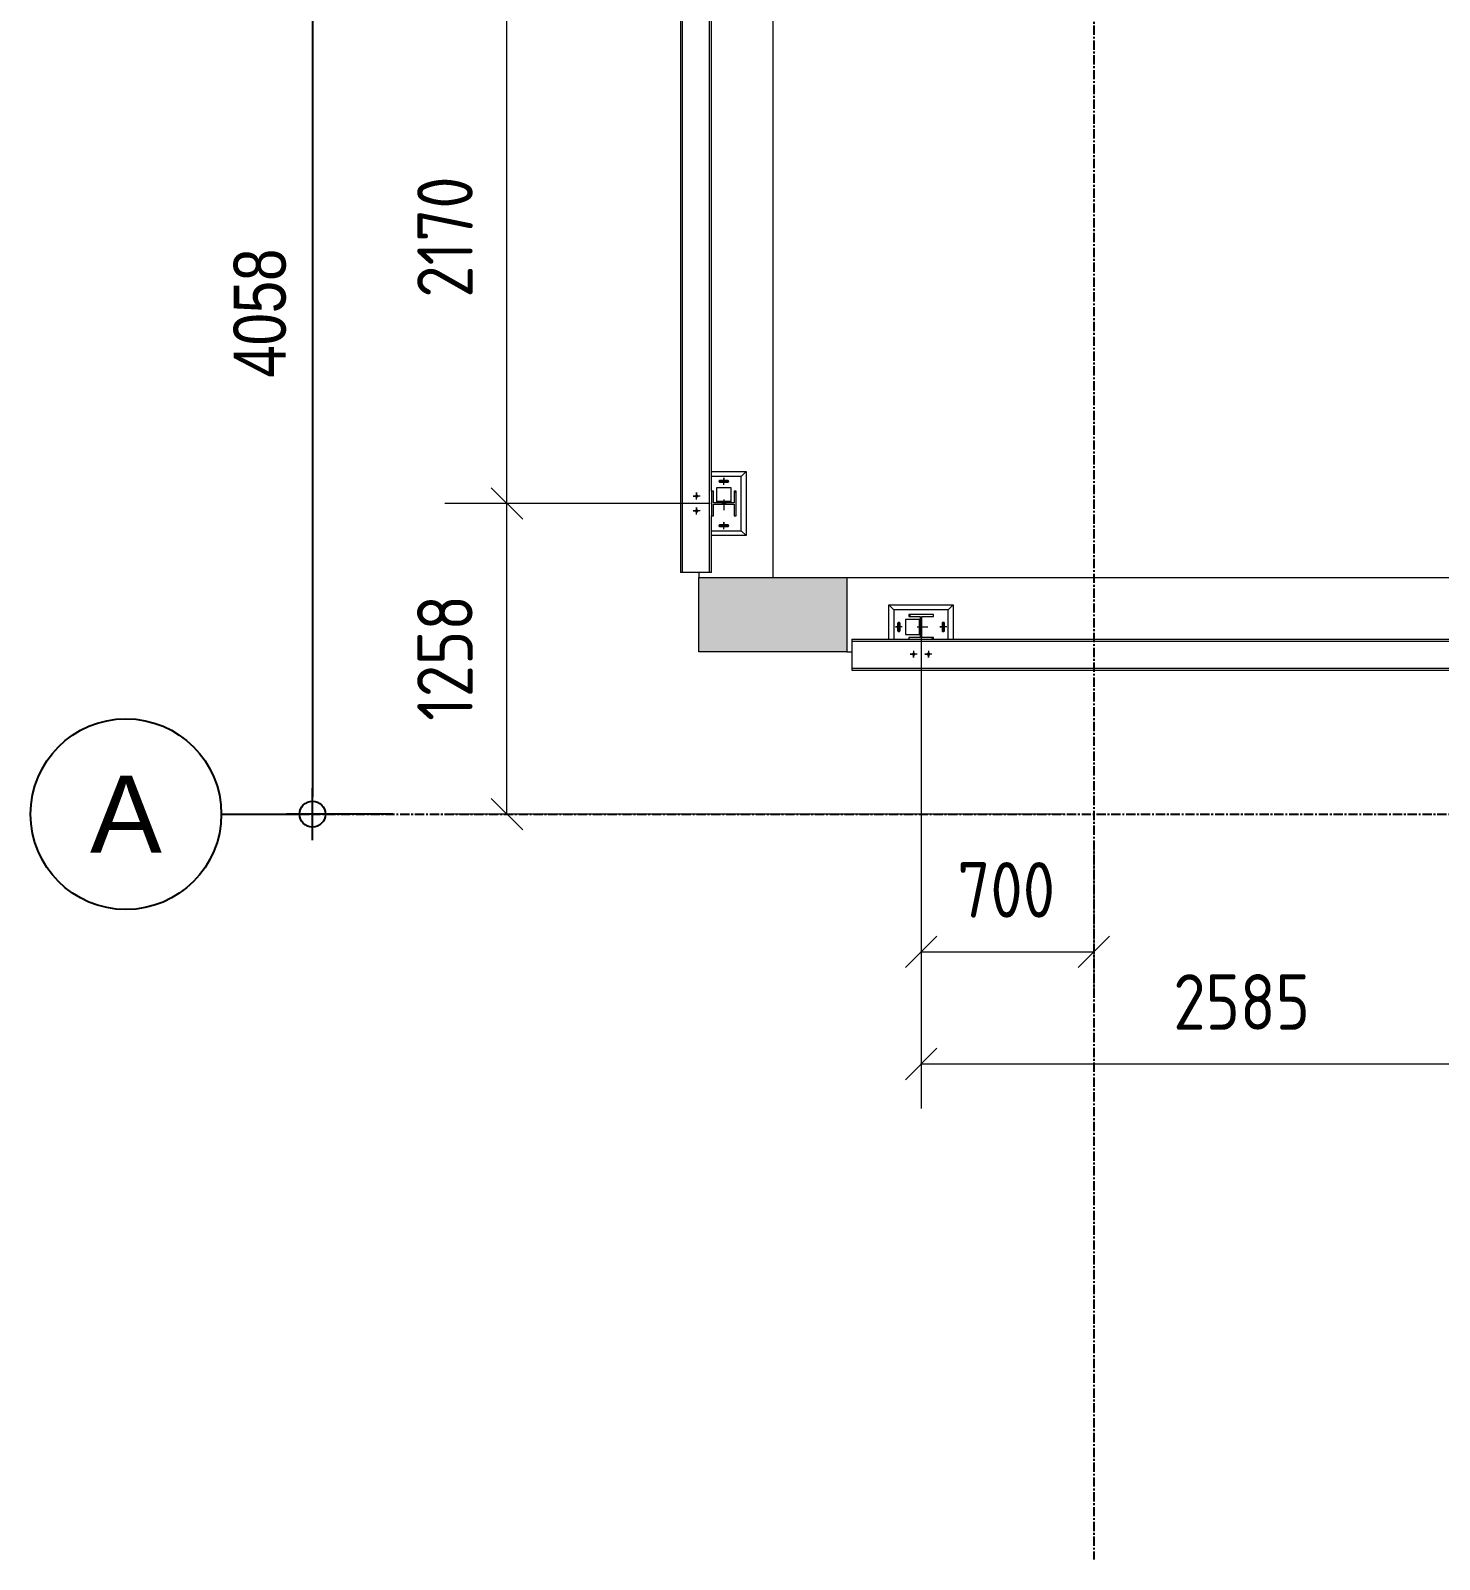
# Model space of a CAD drawing. Header units: millimetres. Extents: x -187664 to 435448, y -313239 to 299894.
# Drawn here: x 62579 to 68285, y -89020 to -82828 of the extents above; entities that cross this region are included whole.
import ezdxf
from ezdxf.enums import TextEntityAlignment as Align

# ---------------------------------------------------------------- set-up
doc = ezdxf.new("R2010")
doc.units = ezdxf.units.MM
for name, pattern in [('CENTER', [2, 1.25, -0.25, 0.25, -0.25]), ('XKITLINE00', [0]), ('XKITLINE02', [4, 2, -2])]:
    doc.linetypes.add(name, pattern=pattern)
for name, color, linetype in [('000 - EXISTING_CONCRETE_MAIN_COLOR_1', 7, 'Continuous'), ('000 - EXISTING_STEEL-STRUCTURE_MAIN_COLOR_2', 7, 'Continuous'), ('S-DIM', 7, 'Continuous'), ('Stan-Dim', 7, 'Continuous')]:
    doc.layers.add(name, color=color, linetype=linetype)
doc.layers.add('000 - EXISTING_STEEL-STRUCTURE_DEF_SUB', color=7, linetype='Continuous', plot=False)
doc.layers.add('Part', color=7, linetype='Continuous', lineweight=0)
doc.layers.add('Z-DIMENSIONS', color=7, linetype='Continuous', lineweight=0)
doc.styles.add('ISOCPEUR', font='isocpeur.ttf')
doc.styles.add('RomanS', font='arial.ttf', dxfattribs={"width": 0.8})
doc.dimstyles.new('Dim-Cen', dxfattribs={"dimtxt": 3, "dimasz": 1, "dimexe": 0, "dimexo": 2.5, "dimgap": 1.5, "dimtad": 1, "dimdec": 0, "dimzin": 1, "dimdsep": 46, "dimtxsty": 'RomanS', "dimblk": 'CEN1', "dimcen": 0.09, "dimclrd": 7, "dimclre": 7, "dimclrt": 7, "dimadec": 0, "dimazin": 0, "dimtfac": 1, "dimtdec": 0, "dimtofl": 0, "dimtmove": 2, "dimatfit": 3, "dimfxl": 1, "dimtfill": 1, "dimtfillclr": 256, "dimtolj": 1, "dimtzin": 0, "dimarcsym": 0})

# ---------------------------------------------------------------- blocks, each defined once
blk = doc.blocks.new('*A6665')
at = {"layer": 'Part'}
blk.add_hatch(color=7, dxfattribs=at).paths.add_polyline_path([(441.998, 140.18), (441.998, 137.78), (437.198, 137.78), (437.198, 140.18)], flags=17)
blk = doc.blocks.new('*A206205')
at = {"layer": '000 - EXISTING_STEEL-STRUCTURE_DEF_SUB', "color": 7, "linetype": 'XKITLINE00', "lineweight": 0}
for p in [(438.408454, 142.915971), (438.344454, 142.979971)]:
    blk.add_line(p, (438.344454, 142.979971), dxfattribs=at)
blk = doc.blocks.new('*A215214')
at = {"layer": '000 - EXISTING_STEEL-STRUCTURE_DEF_SUB', "color": 7, "linetype": 'XKITLINE00', "lineweight": 0}
for p, q in [((444.062408, 138.915979), (443.998408, 138.979979)), ((443.998408, 138.979979), (443.998408, 138.979979)), ((444.422408, 138.555979), (444.374408, 138.603979)), ((444.798408, 138.179979), (444.734408, 138.243979))]:
    blk.add_line(p, q, dxfattribs=at)
blk = doc.blocks.new('*A21372057')
at = {"layer": '000 - EXISTING_CONCRETE_MAIN_COLOR_1', "color": 7, "linetype": 'XKITLINE00', "lineweight": 0}
for p, q in [((441.998408, 140.179979), (488.150408, 140.179979)), ((441.998408, 137.779979), (442.158408, 137.779979))]:
    blk.add_line(p, q, dxfattribs=at)
blk = doc.blocks.new('*A21802100')
at = {"layer": '000 - EXISTING_STEEL-STRUCTURE_MAIN_COLOR_2', "color": 7, "linetype": 'XKITLINE00', "lineweight": 0}
for p, q in [((437.608454, 162.179977), (436.608454, 162.179977)), ((436.608454, 162.179977), (436.608454, 140.339979)), ((436.672454, 140.339979), (436.672454, 162.179977)), ((437.544454, 140.339979), (437.544454, 162.179977)), ((437.608454, 162.179977), (437.608454, 160.339977)), ((437.608454, 142.979971), (437.608454, 159.539977)), ((437.608454, 140.339979), (437.608454, 142.179971)), ((437.608454, 140.339979), (436.608454, 140.339979))]:
    blk.add_line(p, q, dxfattribs=at)
blk = doc.blocks.new('*A21832103')
at = {"layer": 'Part', "color": 7, "linetype": 'XKITLINE00', "lineweight": 0}
for p, q in [((437.198408, 140.179979), (441.998408, 140.179979)), ((437.198408, 137.779979), (437.198408, 140.179979)), ((441.998408, 140.179979), (441.998408, 137.779979)), ((441.998408, 137.779979), (437.198408, 137.779979))]:
    blk.add_line(p, q, dxfattribs=at)
blk = doc.blocks.new('*A21842104')
at = {"layer": '000 - EXISTING_CONCRETE_MAIN_COLOR_1', "color": 7, "linetype": 'XKITLINE00', "lineweight": 0}
for p, q in [((437.208418, 162.179977), (437.208418, 162.339977)), ((439.608418, 140.179979), (439.608418, 162.339977)), ((437.208418, 140.179979), (437.208418, 140.339979))]:
    blk.add_line(p, q, dxfattribs=at)
blk = doc.blocks.new('*A22222142')
at = {"layer": '000 - EXISTING_STEEL-STRUCTURE_DEF_SUB', "color": 7, "linetype": 'XKITLINE00', "lineweight": 0}
for p, q in [((437.672454, 142.979971), (437.608454, 142.979971)), ((437.608454, 142.979971), (437.608454, 142.179971)), ((437.672454, 142.603971), (437.672454, 142.979971)), ((438.408454, 142.979971), (438.344454, 142.979971)), ((438.344454, 142.979971), (438.344454, 142.603971)), ((438.408454, 142.179971), (438.408454, 142.979971)), ((437.608454, 142.179971), (437.672454, 142.179971)), ((438.344454, 142.603971), (437.672454, 142.603971)), ((437.672454, 142.179971), (437.672454, 142.555971)), ((437.672454, 142.555971), (438.344454, 142.555971)), ((438.344454, 142.555971), (438.344454, 142.179971)), ((438.344454, 142.179971), (438.408454, 142.179971))]:
    blk.add_line(p, q, dxfattribs=at)
blk = doc.blocks.new('*A22232143')
at = {"layer": '000 - EXISTING_STEEL-STRUCTURE_DEF_SUB', "color": 7, "linetype": 'XKITLINE00', "lineweight": 0}
for p, q in [((438.568454, 143.459971), (437.608454, 143.459971)), ((438.568454, 141.699971), (438.568454, 143.459971)), ((437.608454, 141.699971), (438.568454, 141.699971))]:
    blk.add_line(p, q, dxfattribs=at)
blk = doc.blocks.new('*A22242144')
at = {"layer": '000 - EXISTING_STEEL-STRUCTURE_DEF_SUB', "color": 7, "linetype": 'XKITLINE00', "lineweight": 0}
for p, q in [((437.608454, 143.619971), (438.728454, 143.619971)), ((438.568454, 143.459971), (438.728454, 143.619971)), ((438.728454, 143.619971), (438.728454, 141.539971)), ((438.568454, 141.699971), (438.728454, 141.539971)), ((438.728454, 141.539971), (437.608454, 141.539971))]:
    blk.add_line(p, q, dxfattribs=at)
blk = doc.blocks.new('*A22252145')
at = {"layer": '000 - EXISTING_STEEL-STRUCTURE_DEF_SUB', "color": 7, "linetype": 'XKITLINE00', "lineweight": 0}
for p, q in [((438.24848, 143.083971), (437.76848, 143.083971)), ((437.76848, 143.083971), (437.76848, 142.603971)), ((438.24848, 142.603971), (438.24848, 143.083971)), ((438.24848, 142.643971), (437.76848, 142.643971))]:
    blk.add_line(p, q, dxfattribs=at)
blk = doc.blocks.new('*A22262146')
at = {"layer": '000 - EXISTING_STEEL-STRUCTURE_DEF_SUB', "color": 7, "linetype": 'XKITLINE00', "lineweight": 0}
for p, q in [((437.016454, 142.819971), (437.091046, 142.819971)), ((437.128454, 142.931971), (437.128454, 142.857379)), ((437.128454, 142.707971), (437.128454, 142.782563)), ((437.240454, 142.819971), (437.165862, 142.819971)), ((437.016454, 142.339971), (437.091046, 142.339971)), ((437.128454, 142.451971), (437.128454, 142.377379)), ((437.128454, 142.227971), (437.128454, 142.302563)), ((437.240454, 142.339971), (437.165862, 142.339971))]:
    blk.add_line(p, q, dxfattribs=at)
blk = doc.blocks.new('*A22272147')
at = {"layer": '000 - EXISTING_STEEL-STRUCTURE_DEF_SUB', "color": 7, "linetype": 'XKITLINE00', "lineweight": 0}
for p, q in [((437.896454, 143.299971), (437.971046, 143.299971)), ((438.008454, 143.411971), (438.008454, 143.337379)), ((438.008454, 143.187971), (438.008454, 143.262563)), ((438.120454, 143.299971), (438.045862, 143.299971)), ((437.896454, 141.859971), (437.971046, 141.859971)), ((438.008454, 141.971971), (438.008454, 141.897379)), ((438.008454, 141.747971), (438.008454, 141.822563)), ((438.120454, 141.859971), (438.045862, 141.859971))]:
    blk.add_line(p, q, dxfattribs=at)
blk = doc.blocks.new('*A22282148')
at = {"layer": '000 - EXISTING_STEEL-STRUCTURE_DEF_SUB', "color": 7, "linetype": 'XKITLINE02', "lineweight": 0}
for p, q in [((438.008428, 142.707331), (438.008428, 142.363971)), ((437.952428, 142.643971), (437.952428, 142.603971)), ((437.952428, 142.603971), (437.952428, 142.555971)), ((438.064428, 142.643971), (438.064428, 142.603971)), ((438.064428, 142.603971), (438.064428, 142.555971))]:
    blk.add_line(p, q, dxfattribs=at)
blk = doc.blocks.new('*A22292149')
at = {"layer": '000 - EXISTING_STEEL-STRUCTURE_DEF_SUB'}
for points in [[(437.118, 142.765), (437.107, 142.768), (437.097, 142.773), (437.089, 142.78), (437.082, 142.789), (437.077, 142.799), (437.074, 142.809), (437.072, 142.82), (437.074, 142.831), (437.077, 142.841), (437.082, 142.851), (437.089, 142.86), (437.097, 142.867), (437.107, 142.872), (437.118, 142.875), (437.128, 142.876), (437.139, 142.875), (437.15, 142.872), (437.16, 142.867), (437.168, 142.86), (437.175, 142.851), (437.18, 142.841), (437.183, 142.831), (437.184, 142.82), (437.183, 142.809), (437.18, 142.799), (437.175, 142.789), (437.168, 142.78), (437.16, 142.773), (437.15, 142.768), (437.139, 142.765), (437.128, 142.764)], [(437.118, 142.285), (437.107, 142.288), (437.097, 142.293), (437.089, 142.3), (437.082, 142.309), (437.077, 142.319), (437.074, 142.329), (437.072, 142.34), (437.074, 142.351), (437.077, 142.361), (437.082, 142.371), (437.089, 142.38), (437.097, 142.387), (437.107, 142.392), (437.118, 142.395), (437.128, 142.396), (437.139, 142.395), (437.15, 142.392), (437.16, 142.387), (437.168, 142.38), (437.175, 142.371), (437.18, 142.361), (437.183, 142.351), (437.184, 142.34), (437.183, 142.329), (437.18, 142.319), (437.175, 142.309), (437.168, 142.3), (437.16, 142.293), (437.15, 142.288), (437.139, 142.285), (437.128, 142.284)]]:
    blk.add_hatch(color=7, dxfattribs=at).paths.add_polyline_path(points, flags=17)
at = {"layer": '000 - EXISTING_STEEL-STRUCTURE_DEF_SUB', "color": 7, "linetype": 'XKITLINE00', "lineweight": 0}
for p, q in [((437.24, 142.82), (437.016, 142.82)), ((437.128, 142.708), (437.128, 142.932)), ((437.24, 142.34), (437.016, 142.34)), ((437.128, 142.228), (437.128, 142.452))]:
    blk.add_line(p, q, dxfattribs=at)
blk = doc.blocks.new('*A22302150')
at = {"layer": '000 - EXISTING_STEEL-STRUCTURE_DEF_SUB'}
for points in [[(438.064, 142.644), (438.064, 142.604), (437.952, 142.604), (437.952, 142.644)], [(438.064, 142.604), (438.064, 142.556), (437.952, 142.556), (437.952, 142.604)]]:
    blk.add_hatch(color=7, dxfattribs=at).paths.add_polyline_path(points, flags=17)
at = {"layer": '000 - EXISTING_STEEL-STRUCTURE_DEF_SUB', "color": 7, "linetype": 'XKITLINE00', "lineweight": 0}
for p, q in [((438.008, 142.707), (438.008, 142.364)), ((437.952, 142.644), (437.952, 142.604)), ((437.952, 142.604), (437.952, 142.556)), ((438.064, 142.644), (438.064, 142.604)), ((438.064, 142.604), (438.064, 142.556))]:
    blk.add_line(p, q, dxfattribs=at)
blk = doc.blocks.new('*A22312151')
at = {"layer": '000 - EXISTING_STEEL-STRUCTURE_DEF_SUB'}
for points in [[(438.184, 143.3), (438.18, 143.279), (438.168, 143.26), (438.15, 143.248), (438.128, 143.244), (437.888, 143.244), (437.867, 143.248), (437.849, 143.26), (437.837, 143.279), (437.832, 143.3), (437.837, 143.321), (437.849, 143.34), (437.867, 143.352), (437.888, 143.356), (438.128, 143.356), (438.15, 143.352), (438.168, 143.34), (438.18, 143.321)], [(438.168, 141.82), (438.15, 141.808), (438.128, 141.804), (437.888, 141.804), (437.867, 141.808), (437.849, 141.82), (437.837, 141.839), (437.832, 141.86), (437.837, 141.881), (437.849, 141.9), (437.867, 141.912), (437.888, 141.916), (438.128, 141.916), (438.15, 141.912), (438.168, 141.9), (438.18, 141.881), (438.184, 141.86), (438.18, 141.839)]]:
    blk.add_hatch(color=7, dxfattribs=at).paths.add_polyline_path(points, flags=17)
at = {"layer": '000 - EXISTING_STEEL-STRUCTURE_DEF_SUB', "color": 7, "linetype": 'XKITLINE00', "lineweight": 0}
for p, q in [((437.896, 143.3), (438.12, 143.3)), ((438.008, 143.188), (438.008, 143.412)), ((437.896, 141.86), (438.12, 141.86)), ((438.008, 141.748), (438.008, 141.972))]:
    blk.add_line(p, q, dxfattribs=at)
blk = doc.blocks.new('*A22462166')
at = {"layer": '000 - EXISTING_STEEL-STRUCTURE_DEF_SUB', "color": 7, "linetype": 'XKITLINE00', "lineweight": 0}
for p, q in [((445.278408, 139.139979), (443.518408, 139.139979)), ((443.518408, 139.139979), (443.518408, 138.179979)), ((445.278408, 138.179979), (445.278408, 139.139979))]:
    blk.add_line(p, q, dxfattribs=at)
blk = doc.blocks.new('*A22472167')
at = {"layer": '000 - EXISTING_STEEL-STRUCTURE_DEF_SUB', "color": 7, "linetype": 'XKITLINE00', "lineweight": 0}
for p, q in [((443.358408, 138.179979), (443.358408, 139.299979)), ((443.358408, 139.299979), (445.438408, 139.299979)), ((443.518408, 139.139979), (443.358408, 139.299979)), ((445.278408, 139.139979), (445.438408, 139.299979)), ((445.438408, 139.299979), (445.438408, 138.179979))]:
    blk.add_line(p, q, dxfattribs=at)
blk = doc.blocks.new('*A22482168')
at = {"layer": '000 - EXISTING_STEEL-STRUCTURE_DEF_SUB', "color": 7, "linetype": 'XKITLINE00', "lineweight": 0}
for p, q in [((444.374408, 138.820005), (443.894408, 138.820005)), ((443.894408, 138.820005), (443.894408, 138.340005)), ((444.334408, 138.820005), (444.334408, 138.340005)), ((443.894408, 138.340005), (444.374408, 138.340005))]:
    blk.add_line(p, q, dxfattribs=at)
blk = doc.blocks.new('*A22732193')
at = {"layer": '000 - EXISTING_STEEL-STRUCTURE_MAIN_COLOR_2', "color": 7, "linetype": 'XKITLINE00', "lineweight": 0}
for p, q in [((442.158408, 138.179979), (442.158408, 137.179979)), ((442.158408, 138.179979), (443.998408, 138.179979)), ((442.158408, 138.115979), (487.990408, 138.115979)), ((444.798408, 138.179979), (464.674408, 138.179979)), ((465.474408, 138.179979), (485.350408, 138.179979)), ((487.990408, 138.179979), (486.150408, 138.179979)), ((487.990408, 138.179979), (487.990408, 137.179979)), ((442.158408, 137.243979), (487.990408, 137.243979)), ((442.158408, 137.179979), (487.990408, 137.179979))]:
    blk.add_line(p, q, dxfattribs=at)
blk = doc.blocks.new('*A22752195')
at = {"layer": '000 - EXISTING_STEEL-STRUCTURE_DEF_SUB', "color": 7, "linetype": 'XKITLINE00', "lineweight": 0}
for p, q in [((444.798408, 138.979979), (443.998408, 138.979979)), ((443.998408, 138.979979), (443.998408, 138.915979)), ((443.998408, 138.915979), (444.374408, 138.915979)), ((444.374408, 138.915979), (444.374408, 138.243979)), ((444.422408, 138.915979), (444.798408, 138.915979)), ((444.422408, 138.243979), (444.422408, 138.915979)), ((444.798408, 138.915979), (444.798408, 138.979979)), ((444.374408, 138.243979), (443.998408, 138.243979)), ((443.998408, 138.243979), (443.998408, 138.179979)), ((444.798408, 138.243979), (444.422408, 138.243979)), ((444.798408, 138.179979), (444.798408, 138.243979)), ((443.998408, 138.179979), (444.798408, 138.179979))]:
    blk.add_line(p, q, dxfattribs=at)
blk = doc.blocks.new('*A22922212')
at = {"layer": '000 - EXISTING_STEEL-STRUCTURE_DEF_SUB', "color": 7, "linetype": 'XKITLINE02', "lineweight": 0}
for p, q in [((444.271048, 138.579953), (444.614408, 138.579953)), ((444.334408, 138.635953), (444.374408, 138.635953)), ((444.334408, 138.523953), (444.374408, 138.523953)), ((444.374408, 138.635953), (444.422408, 138.635953)), ((444.374408, 138.523953), (444.422408, 138.523953))]:
    blk.add_line(p, q, dxfattribs=at)
blk = doc.blocks.new('*A22932213')
at = {"layer": '000 - EXISTING_STEEL-STRUCTURE_DEF_SUB', "color": 7, "linetype": 'XKITLINE00', "lineweight": 0}
for p, q in [((443.566408, 138.579979), (443.641, 138.579979)), ((443.678408, 138.691979), (443.678408, 138.617387)), ((443.678408, 138.467979), (443.678408, 138.542571)), ((443.790408, 138.579979), (443.715816, 138.579979)), ((445.006408, 138.579979), (445.081, 138.579979)), ((445.118408, 138.691979), (445.118408, 138.617387)), ((445.118408, 138.467979), (445.118408, 138.542571)), ((445.230408, 138.579979), (445.155816, 138.579979))]:
    blk.add_line(p, q, dxfattribs=at)
blk = doc.blocks.new('*A22942214')
at = {"layer": '000 - EXISTING_STEEL-STRUCTURE_DEF_SUB', "color": 7, "linetype": 'XKITLINE00', "lineweight": 0}
for p, q in [((444.158408, 137.811979), (444.158408, 137.737387)), ((444.638408, 137.811979), (444.638408, 137.737387)), ((444.046408, 137.699979), (444.121, 137.699979)), ((444.158408, 137.587979), (444.158408, 137.662571)), ((444.270408, 137.699979), (444.195816, 137.699979)), ((444.526408, 137.699979), (444.601, 137.699979)), ((444.638408, 137.587979), (444.638408, 137.662571)), ((444.750408, 137.699979), (444.675816, 137.699979))]:
    blk.add_line(p, q, dxfattribs=at)
blk = doc.blocks.new('*A22982218')
at = {"layer": '000 - EXISTING_STEEL-STRUCTURE_DEF_SUB'}
for points in [[(444.374, 138.524), (444.334, 138.524), (444.334, 138.636), (444.374, 138.636)], [(444.422, 138.524), (444.374, 138.524), (444.374, 138.636), (444.422, 138.636)]]:
    blk.add_hatch(color=7, dxfattribs=at).paths.add_polyline_path(points, flags=17)
at = {"layer": '000 - EXISTING_STEEL-STRUCTURE_DEF_SUB', "color": 7, "linetype": 'XKITLINE00', "lineweight": 0}
for p, q in [((444.271, 138.58), (444.614, 138.58)), ((444.334, 138.636), (444.374, 138.636)), ((444.334, 138.524), (444.374, 138.524)), ((444.374, 138.636), (444.422, 138.636)), ((444.374, 138.524), (444.422, 138.524))]:
    blk.add_line(p, q, dxfattribs=at)
blk = doc.blocks.new('*A22992219')
at = {"layer": '000 - EXISTING_STEEL-STRUCTURE_DEF_SUB'}
for points in [[(443.718, 138.74), (443.73, 138.721), (443.734, 138.7), (443.734, 138.46), (443.73, 138.439), (443.718, 138.42), (443.7, 138.408), (443.678, 138.404), (443.657, 138.408), (443.639, 138.42), (443.627, 138.439), (443.622, 138.46), (443.622, 138.7), (443.627, 138.721), (443.639, 138.74), (443.657, 138.752), (443.678, 138.756), (443.7, 138.752)], [(445.158, 138.74), (445.17, 138.721), (445.174, 138.7), (445.174, 138.46), (445.17, 138.439), (445.158, 138.42), (445.14, 138.408), (445.118, 138.404), (445.097, 138.408), (445.079, 138.42), (445.067, 138.439), (445.062, 138.46), (445.062, 138.7), (445.067, 138.721), (445.079, 138.74), (445.097, 138.752), (445.118, 138.756), (445.14, 138.752)]]:
    blk.add_hatch(color=7, dxfattribs=at).paths.add_polyline_path(points, flags=17)
at = {"layer": '000 - EXISTING_STEEL-STRUCTURE_DEF_SUB', "color": 7, "linetype": 'XKITLINE00', "lineweight": 0}
for p, q in [((443.79, 138.58), (443.566, 138.58)), ((443.678, 138.468), (443.678, 138.692)), ((445.23, 138.58), (445.006, 138.58)), ((445.118, 138.468), (445.118, 138.692))]:
    blk.add_line(p, q, dxfattribs=at)
blk = doc.blocks.new('*A23002220')
at = {"layer": '000 - EXISTING_STEEL-STRUCTURE_DEF_SUB'}
for points in [[(444.213, 137.689), (444.21, 137.679), (444.205, 137.669), (444.198, 137.66), (444.19, 137.653), (444.18, 137.648), (444.169, 137.645), (444.158, 137.644), (444.147, 137.645), (444.137, 137.648), (444.127, 137.653), (444.119, 137.66), (444.112, 137.669), (444.107, 137.679), (444.103, 137.689), (444.102, 137.7), (444.103, 137.711), (444.107, 137.721), (444.112, 137.731), (444.119, 137.74), (444.127, 137.747), (444.137, 137.752), (444.147, 137.755), (444.158, 137.756), (444.169, 137.755), (444.18, 137.752), (444.19, 137.747), (444.198, 137.74), (444.205, 137.731), (444.21, 137.721), (444.213, 137.711), (444.214, 137.7)], [(444.693, 137.689), (444.69, 137.679), (444.685, 137.669), (444.678, 137.66), (444.67, 137.653), (444.66, 137.648), (444.649, 137.645), (444.638, 137.644), (444.627, 137.645), (444.617, 137.648), (444.607, 137.653), (444.599, 137.66), (444.592, 137.669), (444.587, 137.679), (444.583, 137.689), (444.582, 137.7), (444.583, 137.711), (444.587, 137.721), (444.592, 137.731), (444.599, 137.74), (444.607, 137.747), (444.617, 137.752), (444.627, 137.755), (444.638, 137.756), (444.649, 137.755), (444.66, 137.752), (444.67, 137.747), (444.678, 137.74), (444.685, 137.731), (444.69, 137.721), (444.693, 137.711), (444.694, 137.7)]]:
    blk.add_hatch(color=7, dxfattribs=at).paths.add_polyline_path(points, flags=17)
at = {"layer": '000 - EXISTING_STEEL-STRUCTURE_DEF_SUB', "color": 7, "linetype": 'XKITLINE00', "lineweight": 0}
for p, q in [((444.158, 137.812), (444.158, 137.588)), ((444.638, 137.812), (444.638, 137.588)), ((444.27, 137.7), (444.046, 137.7)), ((444.75, 137.7), (444.526, 137.7))]:
    blk.add_line(p, q, dxfattribs=at)
blk = doc.blocks.new('*A29462855')
at = {"layer": 'Z-DIMENSIONS', "color": 7, "linetype": 'XKITLINE00', "lineweight": 0}
for p, q in [((430.474161, 160.449093), (431.492395, 159.43086)), ((437.568454, 159.939977), (428.973278, 159.939977)), ((430.983278, 142.579971), (430.983278, 159.939977)), ((430.474161, 143.089088), (431.492395, 142.070854)), ((437.568454, 142.579971), (428.973278, 142.579971))]:
    blk.add_line(p, q, dxfattribs=at)
at = {"layer": 'Z-DIMENSIONS', "color": 7}
for p in [(430.983278, 159.939977), (430.983278, 142.579971)]:
    blk.add_point(p, dxfattribs=at)
at = {"layer": 'Z-DIMENSIONS', "color": 7, "style": 'ISOCPEUR', "width": 0.85}
blk.add_text('2170', height=1.8, rotation=90.00021, dxfattribs=at).set_placement((429.873278, 149.249036))
blk = doc.blocks.new('*A29472856')
at = {"layer": 'Z-DIMENSIONS', "color": 7, "linetype": 'XKITLINE00', "lineweight": 0}
for p, q in [((430.474161, 143.089088), (431.492395, 142.070854)), ((437.568454, 142.579971), (428.973278, 142.579971)), ((430.983278, 132.515952), (430.983278, 142.579971)), ((430.474161, 133.025069), (431.492395, 132.006835)), ((448.998427, 132.515952), (428.973278, 132.515952))]:
    blk.add_line(p, q, dxfattribs=at)
at = {"layer": 'Z-DIMENSIONS', "color": 7}
for p in [(430.983278, 142.579971), (430.983278, 132.515952)]:
    blk.add_point(p, dxfattribs=at)
at = {"layer": 'Z-DIMENSIONS', "color": 7, "style": 'ISOCPEUR', "width": 0.85}
blk.add_text('1258', height=1.8, rotation=90.00021, dxfattribs=at).set_placement((429.873278, 135.537024))
blk = doc.blocks.new('*A29522861')
at = {"layer": 'Z-DIMENSIONS', "color": 7, "linetype": 'XKITLINE00', "lineweight": 0}
for p, q in [((444.398408, 138.299979), (444.398408, 122.980102)), ((465.074408, 138.299979), (465.074408, 122.980102)), ((444.907525, 124.929219), (443.889291, 123.910985)), ((465.583525, 124.929219), (464.565291, 123.910985)), ((444.398408, 124.420102), (465.074408, 124.420102))]:
    blk.add_line(p, q, dxfattribs=at)
at = {"layer": 'Z-DIMENSIONS', "color": 7}
for p in [(444.398408, 124.420102), (465.074408, 124.420102)]:
    blk.add_point(p, dxfattribs=at)
at = {"layer": 'Z-DIMENSIONS', "color": 7, "style": 'ISOCPEUR', "width": 0.85}
blk.add_text('2585', height=1.8, dxfattribs=at).set_placement((452.570783, 125.530102))
blk = doc.blocks.new('*A29532862')
at = {"layer": 'Z-DIMENSIONS', "color": 7, "linetype": 'XKITLINE00', "lineweight": 0}
for p, q in [((444.398408, 138.299979), (444.398408, 126.612798)), ((449.998427, 131.515952), (449.998427, 126.612798)), ((444.907525, 128.561915), (443.889291, 127.543681)), ((450.507544, 128.561915), (449.48931, 127.543681)), ((444.398408, 128.052798), (449.998427, 128.052798))]:
    blk.add_line(p, q, dxfattribs=at)
at = {"layer": 'Z-DIMENSIONS', "color": 7}
for p in [(444.398408, 128.052798), (449.998427, 128.052798)]:
    blk.add_point(p, dxfattribs=at)
at = {"layer": 'Z-DIMENSIONS', "color": 7, "style": 'ISOCPEUR', "width": 0.85}
blk.add_text('700', height=1.8, dxfattribs=at).set_placement((445.574199, 129.162798))
blk = doc.blocks.new('CEN1')
at = {"color": 7}
for p, q in [((0, 1.5), (0, -1.5)), ((1.5, 0), (-1.5, 0))]:
    blk.add_line(p, q, dxfattribs=at)
blk.add_circle((0, 0), 0.75, dxfattribs=at)
blk = doc.blocks.new('*D4655')
at = {"layer": 'S-DIM', "color": 7, "lineweight": -2, "transparency": 16777216}
for p, q in [((64046.4, -81943.9), (63720.5, -81943.9)), ((63720.5, -82013.9), (63720.5, -85931.9)), ((64046.4, -86001.9), (63720.5, -86001.9))]:
    blk.add_line(p, q, dxfattribs=at)
at = {"layer": 'S-DIM', "color": 7, "lineweight": -2, "transparency": 16777216, "xscale": 70, "yscale": 70, "zscale": 70}
for p, rotation in [((63720.5, -81943.9), 90), ((63720.5, -86001.9), 270)]:
    blk.add_blockref('CEN1', p, dxfattribs=dict(at, rotation=rotation))
at = {"layer": 'S-DIM', "color": 7, "transparency": 16777216, "insert": (63508.3, -83972.9), "char_height": 210, "attachment_point": 5, "rotation": 90, "style": 'RomanS', "bg_fill": 3, "box_fill_scale": 1.1, "bg_fill_color": 256, "bg_fill_true_color": 13158600, "bg_fill_transparency": 0}
blk.add_mtext('\\A1;4058', dxfattribs=at)

msp = doc.modelspace()

# ---------------------------------------------------------------- linework, layer by layer
at = {"color": 7, "linetype": 'CENTER', "ltscale": 30}
for p, q in [((66885.289, -77648.229), (66885.289, -89020.435)), ((63655.78, -86001.924), (94674.183, -86001.924))]:
    msp.add_line(p, q, dxfattribs=at)
at = {"color": 7}
msp.add_line((63351.442, -86001.924), (63707.902, -86001.924), dxfattribs=at)
msp.add_circle((62965.215, -86001.924), 386.227, dxfattribs=at)

# ---------------------------------------------------------------- block references
at = {"color": 7, "lineweight": 0, "xscale": 125, "yscale": 125, "zscale": 125}
for name in ['*A21842104', '*A21802100', '*A29462855', '*A22242144', '*A22232143', '*A22312151', '*A22272147', '*A29472856', '*A22262146', '*A22292149', '*A22222142', '*A22252145', '*A206205', '*A22282148', '*A22302150', '*A6665', '*A21832103', '*A21372057', '*A22472167', '*A22462166', '*A215214', '*A22752195', '*A22992219', '*A22932213', '*A22482168', '*A22982218', '*A22922212', '*A22732193', '*A29522861', '*A29532862', '*A22942214', '*A23002220']:
    msp.add_blockref(name, (10635.486, -102566.418), dxfattribs=at)

# ---------------------------------------------------------------- texts
at = {"layer": 'Stan-Dim', "color": 7, "style": 'RomanS'}
msp.add_attdef('A', text='', height=312.5, dxfattribs=at).set_placement((62965.215, -86001.924), align=Align.MIDDLE_CENTER)

# ---------------------------------------------------------------- next in the draw order: dimensions: what is measured, and where the dimension line sits
at = {"layer": 'S-DIM', "color": 7}
dim = msp.add_linear_dim(base=(63720.496, -86001.924), p1=(64221.38, -81943.924), p2=(64221.38, -86001.924), angle=90, dimstyle='Dim-Cen', override={"dimscale": 70, "dimclrd": 7, "dimclre": 7, "dimclrt": 7}, dxfattribs=at)
dim.commit()
dim.dimension.update_dxf_attribs({"geometry": '*D4655', "text_midpoint": (63508.275, -83972.924)})

doc.saveas('drawing.dxf')
